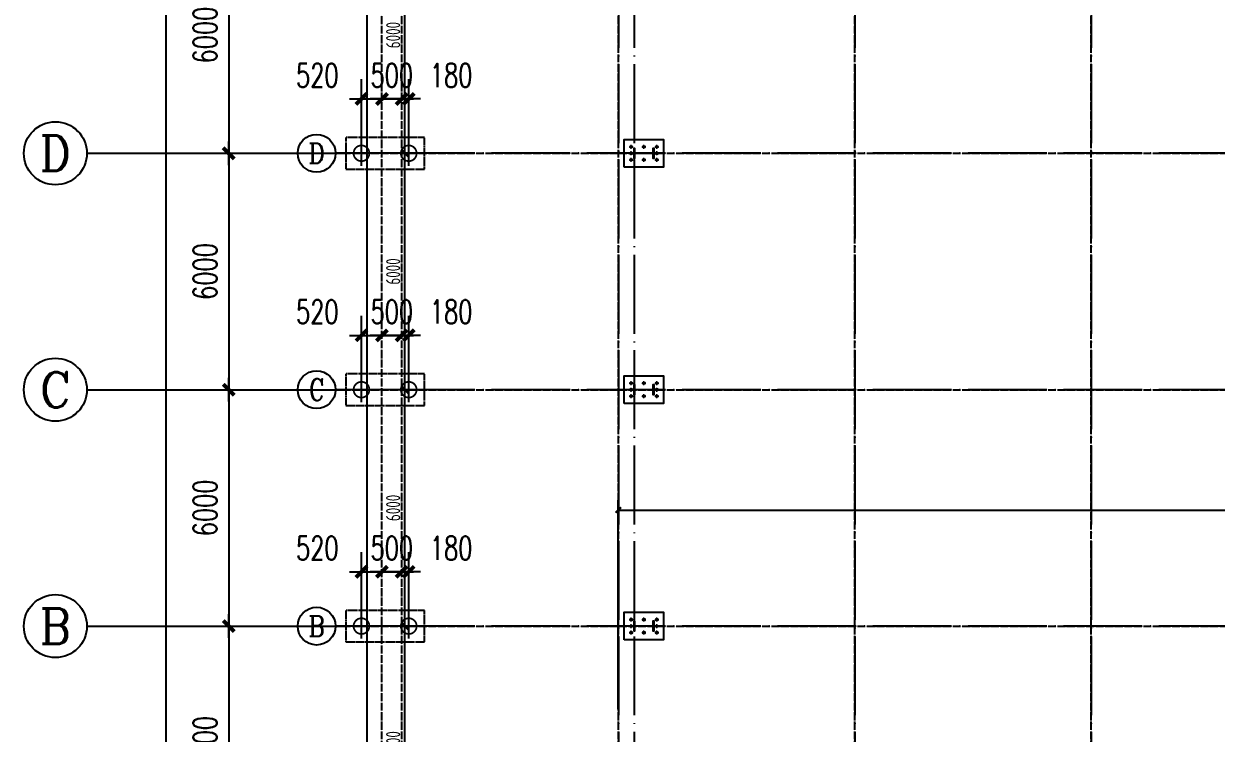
# Model space of a CAD drawing. Extents: x -1389621 to 57380, y -92505 to 283644.
# Drawn here: x -1389621 to -1359356, y -7252 to 10749 of the extents above; entities that cross this region are included whole.
import ezdxf
from ezdxf.enums import TextEntityAlignment as Align

# ---------------------------------------------------------------- set-up
doc = ezdxf.new("R2010")
doc.units = 0
doc.header["$LTSCALE"] = 100
doc.header["$MEASUREMENT"] = 0
for name, pattern in [('CENTERX2', [101.6, 63.5, -12.7, 12.7, -12.7]), ('DASH', [0.35, 0.25, -0.1]), ('DOTE', [2.42, 2, -0.2, 0.02, -0.2])]:
    doc.linetypes.add(name, pattern=pattern)
doc.layers.get('0').update_dxf_attribs({"linetype": 'CONTINUOUS'})
doc.layers.get('Defpoints').update_dxf_attribs({"linetype": 'CONTINUOUS'})
for name, color, linetype in [('11000', 4, 'CONTINUOUS'), ('AXIS', 3, 'CONTINUOUS'), ('AXIS_TEXT', 7, 'CONTINUOUS'), ('DIM', 3, 'CONTINUOUS'), ('DOTE', 1, 'DOTE'), ('PUB_DIM', 3, 'CONTINUOUS'), ('单桩', 6, 'CONTINUOUS'), ('承台', 2, 'CONTINUOUS'), ('柱子', 3, 'CONTINUOUS'), ('短柱', 2, 'CONTINUOUS')]:
    doc.layers.add(name, color=color, linetype=linetype)
doc.layers.add('轴线', color=1, linetype='CENTERX2', lineweight=13)
doc.styles.add('_TCH_AXIS', font='COMPLEX', dxfattribs={"bigfont": 'GBCBIG'})
doc.styles.add('_TCH_DIM_T3', font='SIMPLEX', dxfattribs={"width": 0.705882, "bigfont": 'GBCBIG'})
doc.styles.add('COMPLEX', font='COMPLEX')
doc.styles.add('DIM_FONT', font='SIMPLEX', dxfattribs={"width": 0.7, "bigfont": 'GBCBIG'})
doc.styles.add('TSSD_Dimension', font='tssdeng.shx', dxfattribs={"width": 0.7, "bigfont": 'hztxt.shx'})
doc.dimstyles.new('_TCH_ARCH&&100', dxfattribs={"dimtxt": 297.5, "dimasz": 100, "dimexe": 250, "dimexo": 300, "dimgap": 126.25, "dimtad": 1, "dimdec": 0, "dimzin": 0, "dimdsep": 46, "dimtxsty": '_TCH_DIM_T3', "dimblk": 'ARCHTICK', "dimcen": 0.09, "dimazin": 2, "dimtfac": 1, "dimtdec": 0, "dimtix": 1, "dimtmove": 2, "dimatfit": 3, "dimfxl": 0, "dimtolj": 1, "dimtzin": 0, "dimarcsym": 0})
doc.dimstyles.new('AXIS200', dxfattribs={"dimscale": 2, "dimtxt": 300, "dimasz": 1, "dimexe": 250, "dimexo": 300, "dimgap": 150, "dimtad": 1, "dimdec": 0, "dimzin": 0, "dimdsep": 46, "dimtxsty": 'DIM_FONT', "dimblk": '_DIMX', "dimcen": 0.09, "dimse1": 1, "dimse2": 1, "dimclrt": 7, "dimadec": 0, "dimazin": 0, "dimtfac": 1, "dimtdec": 0, "dimtix": 1, "dimtmove": 2, "dimatfit": 3, "dimldrblk": '_DIMX', "dimfxl": 0, "dimtolj": 1, "dimtzin": 0, "dimarcsym": 0})
doc.dimstyles.new('DIMA200', dxfattribs={"dimscale": 2, "dimtxt": 300, "dimasz": 1, "dimexe": 250, "dimexo": 300, "dimgap": 150, "dimtad": 1, "dimdec": 0, "dimzin": 0, "dimdsep": 46, "dimtxsty": 'DIM_FONT', "dimblk": '_DIMX', "dimcen": 0.09, "dimse1": 1, "dimclrt": 7, "dimadec": 0, "dimazin": 0, "dimtfac": 1, "dimtdec": 0, "dimtix": 1, "dimtmove": 2, "dimatfit": 3, "dimldrblk": '_DIMX', "dimfxl": 0, "dimtolj": 1, "dimtzin": 0, "dimarcsym": 0})
doc.dimstyles.new('DIMB200', dxfattribs={"dimscale": 2, "dimtxt": 300, "dimasz": 1, "dimexe": 250, "dimexo": 300, "dimgap": 150, "dimtad": 1, "dimdec": 0, "dimzin": 0, "dimdsep": 46, "dimtxsty": 'DIM_FONT', "dimblk": '_DIMX', "dimcen": 0.09, "dimse2": 1, "dimclrt": 7, "dimadec": 0, "dimazin": 0, "dimtfac": 1, "dimtdec": 0, "dimtix": 1, "dimtmove": 2, "dimatfit": 3, "dimldrblk": '_DIMX', "dimfxl": 0, "dimtolj": 1, "dimtzin": 0, "dimarcsym": 0})
doc.dimstyles.new('TSSD_100_100', dxfattribs={"dimtxt": 300, "dimasz": 100, "dimexe": 100, "dimexo": 250, "dimgap": 100, "dimtad": 1, "dimdec": 0, "dimzin": 0, "dimdsep": 46, "dimtxsty": 'TSSD_Dimension', "dimblk": 'ARCHTICK', "dimblk1": 'ARCHTICK', "dimblk2": 'ARCHTICK', "dimcen": 0, "dimdle": 100, "dimclrt": 7, "dimadec": 0, "dimazin": 0, "dimtfac": 1, "dimtdec": 0, "dimtix": 1, "dimtmove": 2, "dimatfit": 3, "dimfxl": 0, "dimtolj": 1, "dimtzin": 0, "dimarcsym": 0})

# ---------------------------------------------------------------- blocks, each defined once
blk = doc.blocks.new('_ArchTick')
at = {"color": 0, "linetype": 'ByBlock'}
blk.add_lwpolyline([(-0.71, -0.71, 0.5, 0.5, 0), (0.71, 0.71, 0.5, 0.5, 0)], format="xyseb", dxfattribs=at)
blk = doc.blocks.new('*D945')
at = {"layer": 'Defpoints', "color": 0, "ltscale": 100}
for p in [(-450858, 83067), (-449364, 83067), (-449364, 77067)]:
    blk.add_point(p, dxfattribs=at)
at = {"layer": 'DIM', "color": 0, "lineweight": -2, "ltscale": 100}
for p, q in [((-449664, 83067), (-450978, 83067)), ((-450858, 76947), (-450858, 83187)), ((-449664, 77067), (-450978, 77067))]:
    blk.add_line(p, q, dxfattribs=at)
at = {"layer": 'DIM', "color": 0, "lineweight": -2, "ltscale": 100, "xscale": 120, "yscale": 120, "zscale": 120}
for p, rotation in [((-450858, 83067), 90), ((-450858, 77067), 270)]:
    blk.add_blockref('_ArchTick', p, dxfattribs=dict(at, rotation=rotation))
at = {"layer": 'DIM', "color": 7, "ltscale": 100, "insert": (-451158, 80067), "char_height": 360, "attachment_point": 5, "rotation": 90, "style": 'TSSD_Dimension'}
blk.add_mtext('\\A1;6000', dxfattribs=at)
blk = doc.blocks.new('*D946')
at = {"layer": 'Defpoints', "color": 0, "ltscale": 100}
for p in [(-450858, 89067), (-449364, 89067), (-449364, 83067)]:
    blk.add_point(p, dxfattribs=at)
at = {"layer": 'DIM', "color": 0, "lineweight": -2, "ltscale": 100}
for p, q in [((-449664, 89067), (-450978, 89067)), ((-450858, 82947), (-450858, 89187)), ((-449664, 83067), (-450978, 83067))]:
    blk.add_line(p, q, dxfattribs=at)
at = {"layer": 'DIM', "color": 0, "lineweight": -2, "ltscale": 100, "xscale": 120, "yscale": 120, "zscale": 120}
for p, rotation in [((-450858, 89067), 90), ((-450858, 83067), 270)]:
    blk.add_blockref('_ArchTick', p, dxfattribs=dict(at, rotation=rotation))
at = {"layer": 'DIM', "color": 7, "ltscale": 100, "insert": (-451158, 86067), "char_height": 360, "attachment_point": 5, "rotation": 90, "style": 'TSSD_Dimension'}
blk.add_mtext('\\A1;6000', dxfattribs=at)
blk = doc.blocks.new('*D947')
at = {"layer": 'Defpoints', "color": 0, "ltscale": 100}
for p in [(-450858, 95067), (-449364, 95067), (-449364, 89067)]:
    blk.add_point(p, dxfattribs=at)
at = {"layer": 'DIM', "color": 0, "lineweight": -2, "ltscale": 100}
for p, q in [((-449664, 95067), (-450978, 95067)), ((-450858, 88947), (-450858, 95187)), ((-449664, 89067), (-450978, 89067))]:
    blk.add_line(p, q, dxfattribs=at)
at = {"layer": 'DIM', "color": 0, "lineweight": -2, "ltscale": 100, "xscale": 120, "yscale": 120, "zscale": 120}
for p, rotation in [((-450858, 95067), 90), ((-450858, 89067), 270)]:
    blk.add_blockref('_ArchTick', p, dxfattribs=dict(at, rotation=rotation))
at = {"layer": 'DIM', "color": 7, "ltscale": 100, "insert": (-451158, 92067), "char_height": 360, "attachment_point": 5, "rotation": 90, "style": 'TSSD_Dimension'}
blk.add_mtext('\\A1;6000', dxfattribs=at)
blk = doc.blocks.new('*D948')
at = {"layer": 'Defpoints', "color": 0, "ltscale": 100}
for p in [(-450858, 101067), (-449364, 101067), (-449364, 95067)]:
    blk.add_point(p, dxfattribs=at)
at = {"layer": 'DIM', "color": 0, "lineweight": -2, "ltscale": 100}
for p, q in [((-450858, 94947), (-450858, 101187)), ((-449664, 101067), (-450978, 101067)), ((-449664, 95067), (-450978, 95067))]:
    blk.add_line(p, q, dxfattribs=at)
at = {"layer": 'DIM', "color": 0, "lineweight": -2, "ltscale": 100, "xscale": 120, "yscale": 120, "zscale": 120}
for p, rotation in [((-450858, 101067), 90), ((-450858, 95067), 270)]:
    blk.add_blockref('_ArchTick', p, dxfattribs=dict(at, rotation=rotation))
at = {"layer": 'DIM', "color": 7, "ltscale": 100, "insert": (-451158, 98067), "char_height": 360, "attachment_point": 5, "rotation": 90, "style": 'TSSD_Dimension'}
blk.add_mtext('\\A1;6000', dxfattribs=at)
blk = doc.blocks.new('*D957')
at = {"layer": 'Defpoints', "color": 0, "ltscale": 100}
for p in [(-451818, 149067), (-449124, 149067), (-449124, 77067)]:
    blk.add_point(p, dxfattribs=at)
at = {"layer": 'DIM', "color": 0, "lineweight": -2, "ltscale": 100}
for p, q in [((-449424, 149067), (-451938, 149067)), ((-451818, 76947), (-451818, 149187)), ((-449424, 77067), (-451938, 77067))]:
    blk.add_line(p, q, dxfattribs=at)
at = {"layer": 'DIM', "color": 0, "lineweight": -2, "ltscale": 100, "xscale": 120, "yscale": 120, "zscale": 120}
for p, rotation in [((-451818, 149067), 90), ((-451818, 77067), 270)]:
    blk.add_blockref('_ArchTick', p, dxfattribs=dict(at, rotation=rotation))
at = {"layer": 'DIM', "color": 7, "ltscale": 100, "insert": (-452118, 113067), "char_height": 360, "attachment_point": 5, "rotation": 90, "style": 'TSSD_Dimension'}
blk.add_mtext('\\A1;72000', dxfattribs=at)
blk = doc.blocks.new('_AXISO')
blk.add_circle((0, 0), 0.5)
at = {"layer": 'AXIS_TEXT', "style": 'COMPLEX', "width": 1.041667}
blk.add_attdef('A', text='', height=0.56, dxfattribs=at).set_placement((-0.25, -0.28), (0.25, -0.28), align=Align.FIT)
blk = doc.blocks.new('_DIMX')
blk.add_line((-150, 0), (150, 0))
at = {"const_width": 50}
blk.add_lwpolyline([(-70, -70), (70, 70)], dxfattribs=at)
blk = doc.blocks.new('*D1171')
at = {"layer": 'AXIS', "color": 0, "lineweight": -2}
blk.add_line((-1384421, 7462), (-1384421, 1466), dxfattribs=at)
at = {"layer": 'Defpoints', "color": 0}
for p in [(-1381531, 7464), (-1384421, 1464), (-1381531, 1464)]:
    blk.add_point(p, dxfattribs=at)
at = {"layer": 'AXIS', "color": 0, "lineweight": -2, "xscale": 2, "yscale": 2, "zscale": 2}
for p, rotation in [((-1384421, 7464), 90), ((-1384421, 1464), 270)]:
    blk.add_blockref('_DIMX', p, dxfattribs=dict(at, rotation=rotation))
at = {"layer": 'AXIS', "color": 7, "insert": (-1385021, 4464), "char_height": 600, "attachment_point": 5, "rotation": 90, "style": 'DIM_FONT'}
blk.add_mtext('\\A1;6000', dxfattribs=at)
blk = doc.blocks.new('*D1172')
at = {"layer": 'AXIS', "color": 0, "lineweight": -2}
blk.add_line((-1384421, 13462), (-1384421, 7466), dxfattribs=at)
at = {"layer": 'Defpoints', "color": 0}
for p in [(-1381531, 13464), (-1384421, 7464), (-1381531, 7464)]:
    blk.add_point(p, dxfattribs=at)
at = {"layer": 'AXIS', "color": 0, "lineweight": -2, "xscale": 2, "yscale": 2, "zscale": 2}
for p, rotation in [((-1384421, 13464), 90), ((-1384421, 7464), 270)]:
    blk.add_blockref('_DIMX', p, dxfattribs=dict(at, rotation=rotation))
at = {"layer": 'AXIS', "color": 7, "insert": (-1385021, 10464), "char_height": 600, "attachment_point": 5, "rotation": 90, "style": 'DIM_FONT'}
blk.add_mtext('\\A1;6000', dxfattribs=at)
blk = doc.blocks.new('*D1178')
at = {"layer": 'AXIS', "color": 0, "lineweight": -2}
blk.add_line((-1384421, -4538), (-1384421, -10534), dxfattribs=at)
at = {"layer": 'Defpoints', "color": 0}
for p in [(-1381531, -4536), (-1384421, -10536), (-1381531, -10536)]:
    blk.add_point(p, dxfattribs=at)
at = {"layer": 'AXIS', "color": 0, "lineweight": -2, "xscale": 2, "yscale": 2, "zscale": 2}
for p, rotation in [((-1384421, -4536), 90), ((-1384421, -10536), 270)]:
    blk.add_blockref('_DIMX', p, dxfattribs=dict(at, rotation=rotation))
at = {"layer": 'AXIS', "color": 7, "insert": (-1385021, -7536), "char_height": 600, "attachment_point": 5, "rotation": 90, "style": 'DIM_FONT'}
blk.add_mtext('\\A1;6000', dxfattribs=at)
blk = doc.blocks.new('*D1179')
at = {"layer": 'AXIS', "color": 0, "lineweight": -2}
blk.add_line((-1384421, 1462), (-1384421, -4534), dxfattribs=at)
at = {"layer": 'Defpoints', "color": 0}
for p in [(-1381531, 1464), (-1384421, -4536), (-1381531, -4536)]:
    blk.add_point(p, dxfattribs=at)
at = {"layer": 'AXIS', "color": 0, "lineweight": -2, "xscale": 2, "yscale": 2, "zscale": 2}
for p, rotation in [((-1384421, 1464), 90), ((-1384421, -4536), 270)]:
    blk.add_blockref('_DIMX', p, dxfattribs=dict(at, rotation=rotation))
at = {"layer": 'AXIS', "color": 7, "insert": (-1385021, -1536), "char_height": 600, "attachment_point": 5, "rotation": 90, "style": 'DIM_FONT'}
blk.add_mtext('\\A1;6000', dxfattribs=at)
blk = doc.blocks.new('*D1180')
at = {"layer": 'AXIS', "color": 0, "lineweight": -2}
blk.add_line((-1386021, 61462), (-1386021, -10534), dxfattribs=at)
at = {"layer": 'Defpoints', "color": 0}
for p in [(-1381531, 61464), (-1386021, -10536), (-1381531, -10536)]:
    blk.add_point(p, dxfattribs=at)
at = {"layer": 'AXIS', "color": 0, "lineweight": -2, "xscale": 2, "yscale": 2, "zscale": 2}
for p, rotation in [((-1386021, 61464), 90), ((-1386021, -10536), 270)]:
    blk.add_blockref('_DIMX', p, dxfattribs=dict(at, rotation=rotation))
at = {"layer": 'AXIS', "color": 7, "insert": (-1386621, 25464), "char_height": 600, "attachment_point": 5, "rotation": 90, "style": 'DIM_FONT'}
blk.add_mtext('\\A1;72000', dxfattribs=at)
blk = doc.blocks.new('*D1077')
at = {"layer": 'Defpoints', "color": 0}
for p in [(-1380031, -3157), (-1380531, -4854), (-1380031, -4854)]:
    blk.add_point(p, dxfattribs=at)
at = {"layer": 'PUB_DIM', "color": 0, "lineweight": -2}
for p, q in [((-1380533, -3157), (-1380535, -3157)), ((-1380531, -3157), (-1380031, -3157)), ((-1380029, -3157), (-1380027, -3157))]:
    blk.add_line(p, q, dxfattribs=at)
at = {"layer": 'PUB_DIM', "color": 0, "lineweight": -2, "xscale": 2, "yscale": 2, "zscale": 2}
blk.add_blockref('_DIMX', (-1380531, -3157), dxfattribs=at)
at = {"layer": 'PUB_DIM', "color": 0, "lineweight": -2, "xscale": 2, "yscale": 2, "zscale": 2, "rotation": 180}
blk.add_blockref('_DIMX', (-1380031, -3157), dxfattribs=at)
at = {"layer": 'PUB_DIM', "color": 7, "insert": (-1380281, -2557), "char_height": 600, "attachment_point": 5, "style": 'DIM_FONT'}
blk.add_mtext('\\A1;500', dxfattribs=at)
blk = doc.blocks.new('*D1078')
at = {"layer": 'Defpoints', "color": 0}
for p in [(-1379851, -3157), (-1380031, -4854), (-1379851, -4854)]:
    blk.add_point(p, dxfattribs=at)
at = {"layer": 'PUB_DIM', "color": 0, "lineweight": -2}
for p, q in [((-1379851, -4254), (-1379851, -2657)), ((-1380033, -3157), (-1380035, -3157)), ((-1380031, -3157), (-1379851, -3157)), ((-1379849, -3157), (-1379847, -3157))]:
    blk.add_line(p, q, dxfattribs=at)
at = {"layer": 'PUB_DIM', "color": 0, "lineweight": -2, "xscale": 2, "yscale": 2, "zscale": 2}
blk.add_blockref('_DIMX', (-1380031, -3157), dxfattribs=at)
at = {"layer": 'PUB_DIM', "color": 0, "lineweight": -2, "xscale": 2, "yscale": 2, "zscale": 2, "rotation": 180}
blk.add_blockref('_DIMX', (-1379851, -3157), dxfattribs=at)
at = {"layer": 'PUB_DIM', "color": 7, "insert": (-1378775, -2557), "char_height": 600, "attachment_point": 5, "style": 'DIM_FONT'}
blk.add_mtext('\\A1;180', dxfattribs=at)
blk = doc.blocks.new('*D1079')
at = {"layer": 'Defpoints', "color": 0}
for p in [(-1380531, -3157), (-1381051, -4854), (-1380531, -4854)]:
    blk.add_point(p, dxfattribs=at)
at = {"layer": 'PUB_DIM', "color": 0, "lineweight": -2}
for p, q in [((-1381051, -4254), (-1381051, -2657)), ((-1381053, -3157), (-1381055, -3157)), ((-1381051, -3157), (-1380531, -3157)), ((-1380529, -3157), (-1380527, -3157))]:
    blk.add_line(p, q, dxfattribs=at)
at = {"layer": 'PUB_DIM', "color": 0, "lineweight": -2, "xscale": 2, "yscale": 2, "zscale": 2}
blk.add_blockref('_DIMX', (-1381051, -3157), dxfattribs=at)
at = {"layer": 'PUB_DIM', "color": 0, "lineweight": -2, "xscale": 2, "yscale": 2, "zscale": 2, "rotation": 180}
blk.add_blockref('_DIMX', (-1380531, -3157), dxfattribs=at)
at = {"layer": 'PUB_DIM', "color": 7, "insert": (-1382172, -2557), "char_height": 600, "attachment_point": 5, "style": 'DIM_FONT'}
blk.add_mtext('\\A1;520', dxfattribs=at)
blk = doc.blocks.new('U_B0HTE')
at = {"layer": '单桩'}
for p, q in [((0, 269.25), (0, -269.25)), ((-269.25, 0), (269.25, 0))]:
    blk.add_line(p, q, dxfattribs=at)
at = {"layer": '单桩', "const_width": 38.5}
blk.add_lwpolyline([(-169.25, 0, 1), (169.25, 0, 1)], format="xyb", close=True, dxfattribs=at)
at = {"style": 'DIM_FONT', "width": 0.8, "flags": 9}
for tag in ['YSIZE', 'XSIZE']:
    blk.add_attdef(tag, (0, 0), '', height=0.5, dxfattribs=at)
blk = doc.blocks.new('*D1080')
at = {"layer": 'Defpoints', "color": 0}
for p in [(-1379851, 2843), (-1380031, 1146), (-1379851, 1146)]:
    blk.add_point(p, dxfattribs=at)
at = {"layer": 'PUB_DIM', "color": 0, "lineweight": -2}
for p, q in [((-1379851, 1746), (-1379851, 3343)), ((-1380033, 2843), (-1380035, 2843)), ((-1380031, 2843), (-1379851, 2843)), ((-1379849, 2843), (-1379847, 2843))]:
    blk.add_line(p, q, dxfattribs=at)
at = {"layer": 'PUB_DIM', "color": 0, "lineweight": -2, "xscale": 2, "yscale": 2, "zscale": 2}
blk.add_blockref('_DIMX', (-1380031, 2843), dxfattribs=at)
at = {"layer": 'PUB_DIM', "color": 0, "lineweight": -2, "xscale": 2, "yscale": 2, "zscale": 2, "rotation": 180}
blk.add_blockref('_DIMX', (-1379851, 2843), dxfattribs=at)
at = {"layer": 'PUB_DIM', "color": 7, "insert": (-1378775, 3443), "char_height": 600, "attachment_point": 5, "style": 'DIM_FONT'}
blk.add_mtext('\\A1;180', dxfattribs=at)
blk = doc.blocks.new('*D1081')
at = {"layer": 'Defpoints', "color": 0}
for p in [(-1380031, 2843), (-1380531, 1146), (-1380031, 1146)]:
    blk.add_point(p, dxfattribs=at)
at = {"layer": 'PUB_DIM', "color": 0, "lineweight": -2}
for p, q in [((-1380533, 2843), (-1380535, 2843)), ((-1380531, 2843), (-1380031, 2843)), ((-1380029, 2843), (-1380027, 2843))]:
    blk.add_line(p, q, dxfattribs=at)
at = {"layer": 'PUB_DIM', "color": 0, "lineweight": -2, "xscale": 2, "yscale": 2, "zscale": 2}
blk.add_blockref('_DIMX', (-1380531, 2843), dxfattribs=at)
at = {"layer": 'PUB_DIM', "color": 0, "lineweight": -2, "xscale": 2, "yscale": 2, "zscale": 2, "rotation": 180}
blk.add_blockref('_DIMX', (-1380031, 2843), dxfattribs=at)
at = {"layer": 'PUB_DIM', "color": 7, "insert": (-1380281, 3443), "char_height": 600, "attachment_point": 5, "style": 'DIM_FONT'}
blk.add_mtext('\\A1;500', dxfattribs=at)
blk = doc.blocks.new('*D1082')
at = {"layer": 'Defpoints', "color": 0}
for p in [(-1380031, 8843), (-1380531, 7146), (-1380031, 7146)]:
    blk.add_point(p, dxfattribs=at)
at = {"layer": 'PUB_DIM', "color": 0, "lineweight": -2}
for p, q in [((-1380533, 8843), (-1380535, 8843)), ((-1380531, 8843), (-1380031, 8843)), ((-1380029, 8843), (-1380027, 8843))]:
    blk.add_line(p, q, dxfattribs=at)
at = {"layer": 'PUB_DIM', "color": 0, "lineweight": -2, "xscale": 2, "yscale": 2, "zscale": 2}
blk.add_blockref('_DIMX', (-1380531, 8843), dxfattribs=at)
at = {"layer": 'PUB_DIM', "color": 0, "lineweight": -2, "xscale": 2, "yscale": 2, "zscale": 2, "rotation": 180}
blk.add_blockref('_DIMX', (-1380031, 8843), dxfattribs=at)
at = {"layer": 'PUB_DIM', "color": 7, "insert": (-1380281, 9443), "char_height": 600, "attachment_point": 5, "style": 'DIM_FONT'}
blk.add_mtext('\\A1;500', dxfattribs=at)
blk = doc.blocks.new('*D1083')
at = {"layer": 'Defpoints', "color": 0}
for p in [(-1379851, 8843), (-1380031, 7146), (-1379851, 7146)]:
    blk.add_point(p, dxfattribs=at)
at = {"layer": 'PUB_DIM', "color": 0, "lineweight": -2}
for p, q in [((-1379851, 7746), (-1379851, 9343)), ((-1380033, 8843), (-1380035, 8843)), ((-1380031, 8843), (-1379851, 8843)), ((-1379849, 8843), (-1379847, 8843))]:
    blk.add_line(p, q, dxfattribs=at)
at = {"layer": 'PUB_DIM', "color": 0, "lineweight": -2, "xscale": 2, "yscale": 2, "zscale": 2}
blk.add_blockref('_DIMX', (-1380031, 8843), dxfattribs=at)
at = {"layer": 'PUB_DIM', "color": 0, "lineweight": -2, "xscale": 2, "yscale": 2, "zscale": 2, "rotation": 180}
blk.add_blockref('_DIMX', (-1379851, 8843), dxfattribs=at)
at = {"layer": 'PUB_DIM', "color": 7, "insert": (-1378775, 9443), "char_height": 600, "attachment_point": 5, "style": 'DIM_FONT'}
blk.add_mtext('\\A1;180', dxfattribs=at)
blk = doc.blocks.new('*D1084')
at = {"layer": 'Defpoints', "color": 0}
for p in [(-1380531, 2843), (-1381051, 1146), (-1380531, 1146)]:
    blk.add_point(p, dxfattribs=at)
at = {"layer": 'PUB_DIM', "color": 0, "lineweight": -2}
for p, q in [((-1381051, 1746), (-1381051, 3343)), ((-1381053, 2843), (-1381055, 2843)), ((-1381051, 2843), (-1380531, 2843)), ((-1380529, 2843), (-1380527, 2843))]:
    blk.add_line(p, q, dxfattribs=at)
at = {"layer": 'PUB_DIM', "color": 0, "lineweight": -2, "xscale": 2, "yscale": 2, "zscale": 2}
blk.add_blockref('_DIMX', (-1381051, 2843), dxfattribs=at)
at = {"layer": 'PUB_DIM', "color": 0, "lineweight": -2, "xscale": 2, "yscale": 2, "zscale": 2, "rotation": 180}
blk.add_blockref('_DIMX', (-1380531, 2843), dxfattribs=at)
at = {"layer": 'PUB_DIM', "color": 7, "insert": (-1382172, 3443), "char_height": 600, "attachment_point": 5, "style": 'DIM_FONT'}
blk.add_mtext('\\A1;520', dxfattribs=at)
blk = doc.blocks.new('*D1085')
at = {"layer": 'Defpoints', "color": 0}
for p in [(-1380531, 8843), (-1381051, 7146), (-1380531, 7146)]:
    blk.add_point(p, dxfattribs=at)
at = {"layer": 'PUB_DIM', "color": 0, "lineweight": -2}
for p, q in [((-1381051, 7746), (-1381051, 9343)), ((-1381053, 8843), (-1381055, 8843)), ((-1381051, 8843), (-1380531, 8843)), ((-1380529, 8843), (-1380527, 8843))]:
    blk.add_line(p, q, dxfattribs=at)
at = {"layer": 'PUB_DIM', "color": 0, "lineweight": -2, "xscale": 2, "yscale": 2, "zscale": 2}
blk.add_blockref('_DIMX', (-1381051, 8843), dxfattribs=at)
at = {"layer": 'PUB_DIM', "color": 0, "lineweight": -2, "xscale": 2, "yscale": 2, "zscale": 2, "rotation": 180}
blk.add_blockref('_DIMX', (-1380531, 8843), dxfattribs=at)
at = {"layer": 'PUB_DIM', "color": 7, "insert": (-1382172, 9443), "char_height": 600, "attachment_point": 5, "style": 'DIM_FONT'}
blk.add_mtext('\\A1;520', dxfattribs=at)
blk = doc.blocks.new('*D1046')
at = {"layer": 'Defpoints', "color": 0}
for p in [(-1302531, -1589), (-1374531, -6946), (-1302531, -6946)]:
    blk.add_point(p, dxfattribs=at)
at = {"layer": 'PUB_DIM', "color": 0, "lineweight": -2}
for p, q in [((-1374531, -6646), (-1374531, -1339)), ((-1302531, -6646), (-1302531, -1339)), ((-1374531, -1589), (-1302531, -1589))]:
    blk.add_line(p, q, dxfattribs=at)
at = {"layer": 'PUB_DIM', "color": 0, "lineweight": -2, "xscale": 100, "yscale": 100, "zscale": 100, "rotation": 180}
blk.add_blockref('_ArchTick', (-1374531, -1589), dxfattribs=at)
at = {"layer": 'PUB_DIM', "color": 0, "lineweight": -2, "xscale": 100, "yscale": 100, "zscale": 100}
blk.add_blockref('_ArchTick', (-1302531, -1589), dxfattribs=at)
at = {"layer": 'PUB_DIM', "color": 0, "insert": (-1338531, -1314), "char_height": 297.5, "attachment_point": 5, "style": '_TCH_DIM_T3'}
blk.add_mtext('\\A1;72000', dxfattribs=at)
blk = doc.blocks.new('A$C1196324F')
h = blk.add_hatch(color=256)
edge = h.paths.add_edge_path()
edge.add_arc((8464.7, 23922.3), 26, 0, 360)
h = blk.add_hatch(color=256)
edge = h.paths.add_edge_path()
edge.add_arc((8789.7, 23922.3), 26, 0, 360)
h = blk.add_hatch(color=256)
edge = h.paths.add_edge_path()
edge.add_arc((9114.7, 23922.3), 26, 0, 360)
h = blk.add_hatch(color=256)
edge = h.paths.add_edge_path()
edge.add_arc((8464.7, 23757.3), 26, 0, 360)
h = blk.add_hatch(color=256)
edge = h.paths.add_edge_path()
edge.add_arc((8464.7, 23592.3), 26, 0, 360)
h = blk.add_hatch(color=256)
edge = h.paths.add_edge_path()
edge.add_arc((8789.7, 23592.3), 26, 0, 360)
h = blk.add_hatch(color=256)
edge = h.paths.add_edge_path()
edge.add_arc((9114.7, 23757.3), 26, 0, 360)
h = blk.add_hatch(color=256)
edge = h.paths.add_edge_path()
edge.add_arc((9114.7, 23592.3), 26, 0, 360)
h = blk.add_hatch(color=256)
edge = h.paths.add_edge_path()
edge.add_arc((8464.7, 17922.3), 26, 0, 360)
h = blk.add_hatch(color=256)
edge = h.paths.add_edge_path()
edge.add_arc((8789.7, 17922.3), 26, 0, 360)
h = blk.add_hatch(color=256)
edge = h.paths.add_edge_path()
edge.add_arc((9114.7, 17922.3), 26, 0, 360)
h = blk.add_hatch(color=256)
edge = h.paths.add_edge_path()
edge.add_arc((8464.7, 17757.3), 26, 0, 360)
h = blk.add_hatch(color=256)
edge = h.paths.add_edge_path()
edge.add_arc((8464.7, 17592.3), 26, 0, 360)
h = blk.add_hatch(color=256)
edge = h.paths.add_edge_path()
edge.add_arc((8789.7, 17592.3), 26, 0, 360)
h = blk.add_hatch(color=256)
edge = h.paths.add_edge_path()
edge.add_arc((9114.7, 17757.3), 26, 0, 360)
h = blk.add_hatch(color=256)
edge = h.paths.add_edge_path()
edge.add_arc((9114.7, 17592.3), 26, 0, 360)
h = blk.add_hatch(color=256)
edge = h.paths.add_edge_path()
edge.add_arc((8464.7, 11922.3), 26, 0, 360)
h = blk.add_hatch(color=256)
edge = h.paths.add_edge_path()
edge.add_arc((8789.7, 11922.3), 26, 0, 360)
h = blk.add_hatch(color=256)
edge = h.paths.add_edge_path()
edge.add_arc((9114.7, 11922.3), 26, 0, 360)
h = blk.add_hatch(color=256)
edge = h.paths.add_edge_path()
edge.add_arc((8464.7, 11757.3), 26, 0, 360)
h = blk.add_hatch(color=256)
edge = h.paths.add_edge_path()
edge.add_arc((8464.7, 11592.3), 26, 0, 360)
h = blk.add_hatch(color=256)
edge = h.paths.add_edge_path()
edge.add_arc((8789.7, 11592.3), 26, 0, 360)
h = blk.add_hatch(color=256)
edge = h.paths.add_edge_path()
edge.add_arc((9114.7, 11757.3), 26, 0, 360)
h = blk.add_hatch(color=256)
edge = h.paths.add_edge_path()
edge.add_arc((9114.7, 11592.3), 26, 0, 360)
at = {"layer": '11000'}
for centre in [(8464.7, 23922.3), (8789.7, 23922.3), (9114.7, 23922.3), (8464.7, 23757.3), (8464.7, 23592.3), (8789.7, 23592.3), (9114.7, 23757.3), (9114.7, 23592.3), (8464.7, 17922.3), (8789.7, 17922.3), (9114.7, 17922.3), (8464.7, 17757.3), (8464.7, 17592.3), (8789.7, 17592.3), (9114.7, 17757.3), (9114.7, 17592.3), (8464.7, 11922.3), (8789.7, 11922.3), (9114.7, 11922.3), (8464.7, 11757.3), (8464.7, 11592.3), (8789.7, 11592.3), (9114.7, 11757.3), (9114.7, 11592.3)]:
    blk.add_circle(centre, 26, dxfattribs=at)
at = {"layer": 'AXIS'}
for p, q in [((4217.7, 23757.3), (960, 23757.3)), ((4217.7, 17757.3), (960, 17757.3)), ((4217.7, 11757.3), (960, 11757.3))]:
    blk.add_line(p, q, dxfattribs=at)
at = {"layer": 'DOTE', "linetype": 'DOTE', "ltscale": 10}
for p, q in [((8139.7, 79257.3), (8139.7, 4257.3)), ((8539.7, 79257.3), (8539.7, 4257.3)), ((14139.7, 79257.3), (14139.7, 4257.3)), ((20139.7, 79257.3), (20139.7, 4257.3)), ((45639.7, 23757.3), (4217.7, 23757.3)), ((45639.7, 17757.3), (4217.7, 17757.3)), ((45639.7, 11757.3), (4217.7, 11757.3))]:
    blk.add_line(p, q, dxfattribs=at)
at = {"layer": '柱子', "ltscale": 100}
for points in [[(8551.7, 23753.3), (8551.7, 23627.3), (8539.7, 23627.3), (8539.7, 23887.3), (8551.7, 23887.3), (8551.7, 23761.3), (9027.7, 23761.3), (9027.7, 23887.3), (9039.7, 23887.3), (9039.7, 23627.3), (9027.7, 23627.3), (9027.7, 23753.3)], [(8551.7, 17753.3), (8551.7, 17627.3), (8539.7, 17627.3), (8539.7, 17887.3), (8551.7, 17887.3), (8551.7, 17761.3), (9027.7, 17761.3), (9027.7, 17887.3), (9039.7, 17887.3), (9039.7, 17627.3), (9027.7, 17627.3), (9027.7, 17753.3)], [(8551.7, 11753.3), (8551.7, 11627.3), (8539.7, 11627.3), (8539.7, 11887.3), (8551.7, 11887.3), (8551.7, 11761.3), (9027.7, 11761.3), (9027.7, 11887.3), (9039.7, 11887.3), (9039.7, 11627.3), (9027.7, 11627.3), (9027.7, 11753.3)]]:
    blk.add_lwpolyline(points, close=True, dxfattribs=at)
at = {"layer": '短柱', "ltscale": 100}
for points in [[(8289.7, 23407.3), (8289.7, 24107.3), (9289.7, 24107.3), (9289.7, 23407.3)], [(8289.7, 17407.3), (8289.7, 18107.3), (9289.7, 18107.3), (9289.7, 17407.3)], [(8289.7, 11407.3), (8289.7, 12107.3), (9289.7, 12107.3), (9289.7, 11407.3)]]:
    blk.add_lwpolyline(points, close=True, dxfattribs=at)
at = {"layer": '轴线'}
for p, q in [((8413.7, 23922.3), (8515.7, 23922.3)), ((8464.7, 23871.3), (8464.7, 23973.3)), ((8738.7, 23922.3), (8840.7, 23922.3)), ((8789.7, 23871.3), (8789.7, 23973.3)), ((9063.7, 23922.3), (9165.7, 23922.3)), ((9114.7, 23871.3), (9114.7, 23973.3)), ((8413.7, 23757.3), (8515.7, 23757.3)), ((8464.7, 23706.3), (8464.7, 23808.3)), ((8464.7, 23541.3), (8464.7, 23643.3)), ((8789.7, 23541.3), (8789.7, 23643.3)), ((9063.7, 23757.3), (9165.7, 23757.3)), ((9114.7, 23706.3), (9114.7, 23808.3)), ((9114.7, 23541.3), (9114.7, 23643.3)), ((8413.7, 23592.3), (8515.7, 23592.3)), ((8738.7, 23592.3), (8840.7, 23592.3)), ((9063.7, 23592.3), (9165.7, 23592.3)), ((8413.7, 17922.3), (8515.7, 17922.3)), ((8464.7, 17871.3), (8464.7, 17973.3)), ((8738.7, 17922.3), (8840.7, 17922.3)), ((8789.7, 17871.3), (8789.7, 17973.3)), ((9063.7, 17922.3), (9165.7, 17922.3)), ((9114.7, 17871.3), (9114.7, 17973.3)), ((8413.7, 17757.3), (8515.7, 17757.3)), ((8413.7, 17592.3), (8515.7, 17592.3)), ((8464.7, 17706.3), (8464.7, 17808.3)), ((8464.7, 17541.3), (8464.7, 17643.3)), ((8738.7, 17592.3), (8840.7, 17592.3)), ((8789.7, 17541.3), (8789.7, 17643.3)), ((9063.7, 17757.3), (9165.7, 17757.3)), ((9063.7, 17592.3), (9165.7, 17592.3)), ((9114.7, 17706.3), (9114.7, 17808.3)), ((9114.7, 17541.3), (9114.7, 17643.3)), ((8413.7, 11922.3), (8515.7, 11922.3)), ((8464.7, 11871.3), (8464.7, 11973.3)), ((8464.7, 11706.3), (8464.7, 11808.3)), ((8738.7, 11922.3), (8840.7, 11922.3)), ((8789.7, 11871.3), (8789.7, 11973.3)), ((9063.7, 11922.3), (9165.7, 11922.3)), ((9114.7, 11871.3), (9114.7, 11973.3)), ((9114.7, 11706.3), (9114.7, 11808.3)), ((8413.7, 11757.3), (8515.7, 11757.3)), ((8413.7, 11592.3), (8515.7, 11592.3)), ((8464.7, 11541.3), (8464.7, 11643.3)), ((8738.7, 11592.3), (8840.7, 11592.3)), ((8789.7, 11541.3), (8789.7, 11643.3)), ((9063.7, 11757.3), (9165.7, 11757.3)), ((9063.7, 11592.3), (9165.7, 11592.3)), ((9114.7, 11541.3), (9114.7, 11643.3))]:
    blk.add_line(p, q, dxfattribs=at)
at = {"layer": 'AXIS'}
ref = blk.add_blockref('_AXISO', (480, 23757.3), dxfattribs=dict(at, xscale=960, yscale=960, zscale=960))
ref.add_attrib('A', 'D', dxfattribs={"layer": 'AXIS_TEXT', "ltscale": 0.5, "height": 522.3, "style": '_TCH_AXIS'}).set_placement((268.6, 23496.2), (691.4, 23496.2), align=Align.FIT)
ref = blk.add_blockref('_AXISO', (480, 17757.3), dxfattribs=dict(at, xscale=960, yscale=960, zscale=960))
ref.add_attrib('A', 'C', dxfattribs={"layer": 'AXIS_TEXT', "ltscale": 0.5, "height": 546.8, "style": '_TCH_AXIS'}).set_placement((284.7, 17483.9), (675.3, 17483.9), align=Align.FIT)
ref = blk.add_blockref('_AXISO', (480, 11757.3), dxfattribs=dict(at, xscale=960, yscale=960, zscale=960))
ref.add_attrib('A', 'B', dxfattribs={"layer": 'AXIS_TEXT', "ltscale": 0.5, "height": 522.3, "style": '_TCH_AXIS'}).set_placement((268.6, 11496.2), (691.4, 11496.2), align=Align.FIT)
at = {"layer": 'DIM', "ltscale": 100}
for p1, p2, distance, picture, middle in [((4457.7, 5757.3), (4457.7, 77757.3), 2694, '*D957', (1463.7, 41757.3)), ((4217.7, 23757.3), (4217.7, 29757.3), 1494, '*D948', (2423.7, 26757.3)), ((4217.7, 17757.3), (4217.7, 23757.3), 1494, '*D947', (2423.7, 20757.3)), ((4217.7, 11757.3), (4217.7, 17757.3), 1494, '*D946', (2423.7, 14757.3)), ((4217.7, 5757.3), (4217.7, 11757.3), 1494, '*D945', (2423.7, 8757.3))]:
    dim = blk.add_aligned_dim(p1=p1, p2=p2, distance=distance, dimstyle='TSSD_100_100', override={"dimscale": 1.2}, dxfattribs=at)
    dim.commit()
    dim.dimension.update_dxf_attribs({"geometry": picture, "text_midpoint": middle, "insert": (453582, -71309.2)})

msp = doc.modelspace()

# ---------------------------------------------------------------- linework, layer by layer
at = {"layer": 'AXIS'}
for p, q in [((-1388021.154, 7464.148), (-1381530.64, 7464.148)), ((-1388021.154, 1464.148), (-1381530.64, 1464.148)), ((-1388021.154, -4535.852), (-1381530.64, -4535.852))]:
    msp.add_line(p, q, dxfattribs=at)
at = {"layer": 'DOTE'}
for p, q in [((-1380530.64, -12730.667), (-1380530.64, 62464.148)), ((-1380030.64, -12730.667), (-1380030.64, 62464.148)), ((-1374530.64, -12730.667), (-1374530.64, 62464.148)), ((-1368530.64, -12730.667), (-1368530.64, 62464.148)), ((-1362530.64, -12730.667), (-1362530.64, 62464.148)), ((-1381530.64, 7464.148), (-1301530.64, 7464.148)), ((-1381530.64, 1464.148), (-1301530.64, 1464.148)), ((-1381530.64, -4535.852), (-1301530.64, -4535.852))]:
    msp.add_line(p, q, dxfattribs=at)
at = {"layer": '承台', "linetype": 'DASH'}
for p, q in [((-1381450.64, 7864.148), (-1381450.64, 7064.148)), ((-1379450.64, 7864.148), (-1381450.64, 7864.148)), ((-1379450.64, 7064.148), (-1379450.64, 7864.148)), ((-1381450.64, 7064.148), (-1379450.64, 7064.148)), ((-1381450.64, 1864.148), (-1381450.64, 1064.148)), ((-1379450.64, 1864.148), (-1381450.64, 1864.148)), ((-1379450.64, 1064.148), (-1379450.64, 1864.148)), ((-1381450.64, 1064.148), (-1379450.64, 1064.148)), ((-1381450.64, -4135.852), (-1381450.64, -4935.852)), ((-1379450.64, -4135.852), (-1381450.64, -4135.852)), ((-1379450.64, -4935.852), (-1379450.64, -4135.852)), ((-1381450.64, -4935.852), (-1379450.64, -4935.852))]:
    msp.add_line(p, q, dxfattribs=at)

# ---------------------------------------------------------------- block references
at = {"layer": 'AXIS'}
ref = msp.add_blockref('_AXISO', (-1388821.154, 7464.148), dxfattribs=dict(at, xscale=1600, yscale=1600, zscale=1600))
ref.add_attrib('A', 'D', dxfattribs={"layer": 'AXIS_TEXT', "height": 896, "style": 'COMPLEX', "width": 1.102941}).set_placement((-1389221.154, 7016.148), (-1388421.154, 7016.148), align=Align.FIT)
ref = msp.add_blockref('_AXISO', (-1388821.154, 1464.148), dxfattribs=dict(at, xscale=1600, yscale=1600, zscale=1600))
ref.add_attrib('A', 'C', dxfattribs={"layer": 'AXIS_TEXT', "height": 896, "style": 'COMPLEX', "width": 1.25}).set_placement((-1389221.154, 1016.148), (-1388421.154, 1016.148), align=Align.FIT)
ref = msp.add_blockref('_AXISO', (-1388821.154, -4535.852), dxfattribs=dict(at, xscale=1600, yscale=1600, zscale=1600))
ref.add_attrib('A', 'B', dxfattribs={"layer": 'AXIS_TEXT', "height": 896, "style": 'COMPLEX', "width": 1.102941}).set_placement((-1389221.154, -4983.852), (-1388421.154, -4983.852), align=Align.FIT)
at = {"layer": '单桩', "xscale": -1.18, "yscale": 1.18, "zscale": 1.18, "rotation": 270}
for p in [(-1381050.64, 7464.148), (-1379850.64, 7464.148), (-1381050.64, 1464.148), (-1379850.64, 1464.148), (-1381050.64, -4535.852), (-1379850.64, -4535.852)]:
    msp.add_blockref('U_B0HTE', p, dxfattribs=at)
at = {"layer": '短柱', "ltscale": 100}
msp.add_blockref('A$C1196324F', (-1382670.382, -16293.201), dxfattribs=at)

# ---------------------------------------------------------------- dimensions: what is measured, and where the dimension line sits
at = {"layer": 'AXIS'}
dim = msp.add_aligned_dim(p1=(-1381530.64, 61464.148), p2=(-1381530.64, -10535.852), distance=-4490.514, dimstyle='AXIS200', dxfattribs=at)
dim.commit()
dim.dimension.update_dxf_attribs({"geometry": '*D1180', "text_midpoint": (-1386621.154, 25464.148)})
for base, p1, p2, picture, middle in [((-1384421.154, 7464.148), (-1381530.64, 13464.148), (-1381530.64, 7464.148), '*D1172', (-1385021.154, 10464.148)), ((-1384421.154, 1464.148), (-1381530.64, 7464.148), (-1381530.64, 1464.148), '*D1171', (-1385021.154, 4464.148)), ((-1384421.154, -4535.852), (-1381530.64, 1464.148), (-1381530.64, -4535.852), '*D1179', (-1385021.154, -1535.852)), ((-1384421.154, -10535.852), (-1381530.64, -4535.852), (-1381530.64, -10535.852), '*D1178', (-1385021.154, -7535.852))]:
    dim = msp.add_linear_dim(base=base, p1=p1, p2=p2, angle=90, dimstyle='AXIS200', dxfattribs=at)
    dim.commit()
    dim.dimension.update_dxf_attribs({"geometry": picture, "text_midpoint": middle})
at = {"layer": 'PUB_DIM'}
for base, p1, p2, dimstyle, picture, middle in [((-1380530.645, 8842.874), (-1381050.645, 7146.433), (-1380530.645, 7146.433), 'DIMB200', '*D1085', (-1382171.788, 9442.874)), ((-1379850.645, 8842.874), (-1380030.645, 7146.433), (-1379850.645, 7146.433), 'DIMA200', '*D1083', (-1378775.216, 9442.874)), ((-1380530.645, 2842.874), (-1381050.645, 1146.433), (-1380530.645, 1146.433), 'DIMB200', '*D1084', (-1382171.788, 3442.874)), ((-1379850.645, 2842.874), (-1380030.645, 1146.433), (-1379850.645, 1146.433), 'DIMA200', '*D1080', (-1378775.216, 3442.874)), ((-1380530.645, -3157.126), (-1381050.645, -4853.567), (-1380530.645, -4853.567), 'DIMB200', '*D1079', (-1382171.788, -2557.126)), ((-1379850.645, -3157.126), (-1380030.645, -4853.567), (-1379850.645, -4853.567), 'DIMA200', '*D1078', (-1378775.216, -2557.126))]:
    dim = msp.add_linear_dim(base=base, p1=p1, p2=p2, angle=0, dimstyle=dimstyle, dxfattribs=at)
    dim.commit()
    dim.dimension.update_dxf_attribs({"geometry": picture, "text_midpoint": middle, "dimtype": 161})
for p1, p2, picture, middle in [((-1380530.645, 7146.433), (-1380030.645, 7146.433), '*D1082', (-1380280.645, 9442.874)), ((-1380530.645, 1146.433), (-1380030.645, 1146.433), '*D1081', (-1380280.645, 3442.874)), ((-1380530.645, -4853.567), (-1380030.645, -4853.567), '*D1077', (-1380280.645, -2557.126))]:
    dim = msp.add_aligned_dim(p1=p1, p2=p2, distance=1696.441, dimstyle='AXIS200', dxfattribs=at)
    dim.commit()
    dim.dimension.update_dxf_attribs({"geometry": picture, "text_midpoint": middle})
dim = msp.add_aligned_dim(p1=(-1374530.64, -6945.896), p2=(-1302530.64, -6945.896), distance=5356.446, text='72000', dimstyle='_TCH_ARCH&&100', dxfattribs=at)
dim.commit()
dim.dimension.update_dxf_attribs({"geometry": '*D1046', "text_midpoint": (-1338530.64, -1314.449)})

doc.saveas('drawing.dxf')
